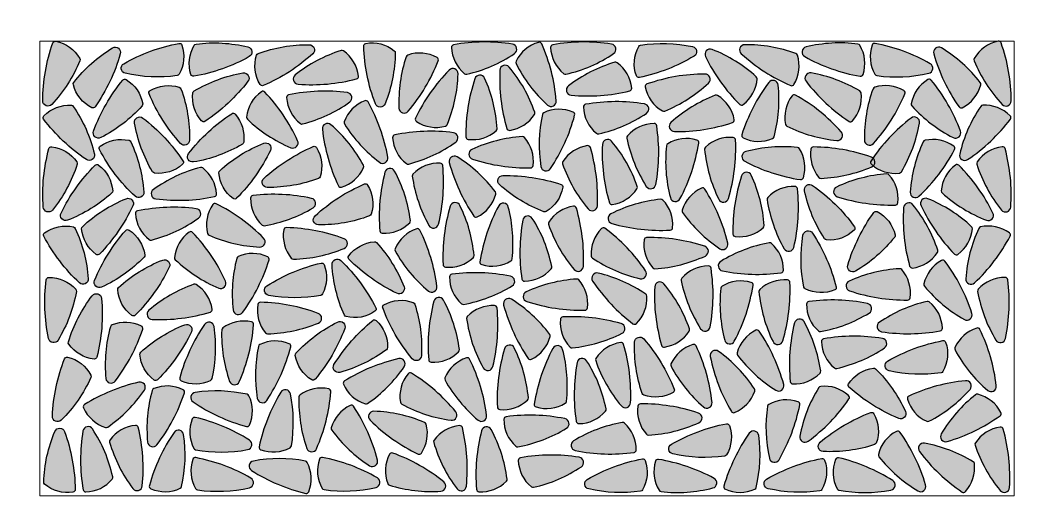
# Model space of a CAD drawing. Header units: metres. Extents: x -325 to 301, y -147 to 149.
# Drawn here: x 211.489 to 214.61, y 128.499 to 129.966 of the extents above; entities that cross this region are included whole.
import ezdxf

# ---------------------------------------------------------------- set-up
doc = ezdxf.new("R2010")
doc.units = ezdxf.units.M
doc.layers.add('02-L-Hatch', color=251, linetype='Continuous')
doc.layers.add('2-L-secció', color=1, linetype='Continuous', lineweight=0)

# ---------------------------------------------------------------- blocks, each defined once
blk = doc.blocks.new('PEÇA_KODOLÈ')
at = {"layer": '02-L-Hatch', "true_color": 0xffffff, "extrusion": (-5.04417e-08, -5.73922e-07, 1)}
h = blk.add_hatch(color=7, dxfattribs=at)
h.dxf.hatch_style = 1
edge = h.paths.add_edge_path()
edge.add_arc((-0.458, 0.215), 0.5422, 325.4122, 344.6336)
edge.add_arc((0.0571, 0.0734), 0.008, 344.6336, 426.3838)
edge.add_arc((0.0166, -0.0194), 0.1093, 426.3838, 475.345)
edge.add_arc((-0.0268, 0.0721), 0.008, 475.345, 527.2893)
edge.add_arc((0.3919, -0.0223), 0.4372, 167.2893, 188.3869)
edge.add_arc((-0.0248, -0.0837), 0.016, 188.3869, 325.4121)
blk.add_lwpolyline([(-0.0116, -0.0928, 0.084066), (0.0648, 0.0713, 0.372643), (0.0603, 0.0807, 0.216944), (-0.0302, 0.0794, 0.230613), (-0.0346, 0.0739, 0.092316), (-0.0407, -0.0861, 0.681037)], format="xyb", close=True)

msp = doc.modelspace()

# ---------------------------------------------------------------- linework, layer by layer
at = {"layer": '2-L-secció'}
msp.add_lwpolyline([(211.5491, 129.9016), (214.5491, 129.9016), (214.5491, 128.5016), (211.5491, 128.5016)], close=True, dxfattribs=at)

# ---------------------------------------------------------------- block references
for p, rotation in [((212.9154, 129.8627), 115.6091369254177), ((213.2207, 129.8627), 115.6091369254177), ((212.4301, 129.8055), 300.1139596753257), ((213.0893, 129.797), 39.29513528643172), ((213.6739, 129.7981), 240.5786378592847), ((213.7993, 129.8386), 262.3167356251867), ((213.9979, 129.8511), 275.4254570315514), ((214.1972, 129.836), 94.73987937555947), ((214.3657, 129.7945), 230.4666729867433), ((214.4967, 129.8004), 34.84416874107745), ((212.7041, 129.7766), 354.2043580929143), ((213.2717, 129.7701), 299.0926931877067), ((213.5141, 129.7569), 124.7037217303898), ((212.782, 129.7231), 170.0051932954336), ((213.0047, 129.7272), 211.784926931228), ((212.4082, 129.711), 117.1777688633495), ((212.9033, 129.6934), 196.0648882003798), ((213.993, 129.7382), 251.9631816109396), ((214.3147, 129.6875), 54.775258016283), ((213.3219, 129.679), 115.3637642205273), ((213.7783, 129.682), 177.6083503236329), ((214.1395, 129.6768), 352.6261665303005), ((212.2692, 129.6526), 59.0143409251348), ((213.5867, 129.665), 303.7213622005486), ((213.9295, 129.6557), 76.21423337833991), ((212.5636, 129.6183), 44.67859908272566), ((214.4511, 129.619), 338.3536749295953), ((212.7347, 129.5875), 117.1777688633495), ((213.1318, 129.6018), 0.5914629150824279), ((214.1922, 129.5802), 161.9102535118763), ((212.4709, 129.5525), 220.8360625747256), ((213.4185, 129.5496), 24.1380668476884), ((212.9735, 129.5534), 286.3965371497261), ((213.3203, 129.4987), 211.784926931228), ((213.5214, 129.5098), 6.403562141536471), ((213.6518, 129.5092), 17.91964515644595), ((214.017, 129.5316), 105.0133781608172), ((214.2873, 129.5121), 347.6706294123226), ((213.2268, 129.4794), 31.78492693122809), ((213.813, 129.531), 276.7699923982225), ((214.5016, 129.4764), 30.47768058762536), ((212.8731, 129.4586), 229.7037217303898), ((211.9938, 129.448), 297.1777688633495), ((212.6324, 129.4067), 200), ((212.7545, 129.429), 20.88498134152977), ((214.4089, 129.4278), 60.5546121538832), ((212.2954, 129.3931), 112.1777688633495), ((213.7252, 129.3945), 196.5097422891209), ((214.0965, 129.4383), 286.7779990573997), ((211.9427, 129.3536), 117.1777688633495), ((213.6062, 129.3503), 47.96431612117458), ((213.8477, 129.3573), 21.40787247560886), ((213.402, 129.3585), 288.4292878013861), ((214.3368, 129.3378), 239.6313417565202), ((212.1493, 129.3238), 79.0143409251348), ((212.8303, 129.3011), 197.9196451564458), ((212.9607, 129.3006), 186.4035621415363), ((213.1836, 129.2929), 31.78492693122809), ((214.2465, 129.3032), 210.8635375187234), ((212.393, 129.2818), 104.0621967114141), ((213.0636, 129.2607), 204.1380668476883), ((212.7184, 129.2234), 41.76996268311273), ((213.332, 129.2391), 68.81160578507843), ((213.5042, 129.2547), 106.3965371497261), ((214.4583, 129.2454), 347.6706294123226), ((212.0472, 129.2203), 59.0143409251348), ((213.7409, 129.2199), 293.101809995576), ((212.1878, 129.1586), 358.2299423170472), ((212.9085, 129.152), 113.101809995576), ((214.3528, 129.1293), 52.35075091273789), ((213.5858, 129.1112), 24.1380668476884), ((214.1349, 129.1471), 285.9314863978485), ((211.9794, 129.0842), 302.1777688633495), ((213.1408, 129.115), 286.3965371497261), ((213.3332, 129.1178), 248.2979340946314), ((213.4812, 129.06), 211.6836736961642), ((213.6887, 129.0713), 6.403562141536471), ((213.8191, 129.0708), 17.91964515644595), ((214.4973, 129.0761), 22.78054679394011), ((212.3134, 129.052), 104.0621967114141), ((214.0077, 129.0681), 113.101809995576), ((212.783, 129.0096), 200), ((213.0404, 129.0202), 229.7037217303898), ((214.2294, 129.0369), 295.7917081623417), ((212.9218, 128.9905), 20.88498134152977), ((213.2474, 129.0134), 108.4292878013861), ((212.157, 128.9463), 10.89994558969828), ((213.8949, 128.9429), 200.8849813415298), ((214.0547, 128.9568), 115.445176802462), ((211.7973, 128.9468), 357.0346638149162), ((212.0448, 128.9366), 180), ((213.7763, 128.9133), 49.70372173038981), ((214.4419, 128.9178), 41.16346491345327), ((213.329, 128.8732), 31.78492693122809), ((212.258, 128.8884), 0.8999455896982762), ((212.583, 128.8636), 137.2904765531044), ((212.9976, 128.8627), 197.9196451564458), ((213.128, 128.8621), 186.4035621415363), ((213.5672, 128.8671), 40.74991806563308), ((213.6722, 128.8574), 225.9863477166495), ((212.8717, 128.8259), 41.76996268311273), ((213.2309, 128.8223), 204.1380668476883), ((211.7826, 128.7912), 137.2904765531044), ((214.3212, 128.8052), 130.0560115645171), ((212.7438, 128.7971), 74.01434092513479), ((211.9259, 128.7508), 357.0346638149162), ((212.1137, 128.7795), 270.1083241186416), ((212.2849, 128.7274), 183.2530855061587), ((212.3948, 128.74), 10.89994558969828), ((213.4847, 128.7421), 105.9885411134635), ((213.9561, 128.7536), 340.939450620359), ((214.4107, 128.7337), 320.939450620359), ((213.0758, 128.7135), 113.101809995576), ((213.8298, 128.7062), 4.268452518139826), ((212.5263, 128.6815), 48.99013874630986), ((212.6551, 128.7066), 259.7551416009795), ((212.1012, 128.6811), 92.21682865404627), ((213.2877, 128.6669), 293.0218508350584), ((211.7107, 128.6124), 205.1013663751198), ((211.8298, 128.6189), 28.81874038886003), ((211.9511, 128.6043), 180), ((212.8278, 128.6181), 28.81874038886003), ((212.9301, 128.6109), 200), ((213.7211, 128.6019), 179.4048502292389), ((214.2119, 128.6025), 50.93945062035896), ((214.4968, 128.6127), 31.16346491345327), ((213.1212, 128.5909), 115.445176802462), ((214.342, 128.5975), 251.4160000141631), ((212.1054, 128.5603), 94.56019546093225), ((212.2941, 128.5714), 272.1368694935287), ((212.4951, 128.5611), 94.56019546093225), ((212.7016, 128.5632), 85.51155580819632), ((213.5316, 128.5571), 96.1362324197221), ((214.0822, 128.5567), 92.15102751435404)]:
    msp.add_blockref('PEÇA_KODOLÈ', p, dxfattribs=dict(rotation=rotation))
at = {"xscale": -1}
for p, rotation in [((211.6015, 129.8004), 325.1558312589086), ((211.7326, 129.7945), 129.5333270132428), ((211.901, 129.836), 265.2601206244266), ((212.1004, 129.8511), 84.57454296843471), ((212.299, 129.8386), 97.68326437479939), ((212.5926, 129.8019), 346.5263087290077), ((213.4705, 129.8497), 86.32594336704743), ((211.7835, 129.6875), 305.2247419837031), ((212.1052, 129.7382), 108.0368183890465), ((211.9587, 129.6768), 7.37383346968553), ((211.6472, 129.619), 21.64632507039077), ((211.906, 129.5802), 198.0897464881097), ((212.0918, 129.5946), 287.8422075455032), ((211.811, 129.5121), 12.32937058766347), ((211.5966, 129.4764), 329.5223194123607), ((212.1842, 129.5092), 119.70198090011), ((212.3292, 129.5031), 277.8422075455032), ((213.0586, 129.4459), 236.4137874193154), ((211.6893, 129.4278), 299.4453878461029), ((213.9719, 129.3744), 200.384511252342), ((212.4867, 129.3878), 277.8422075455032), ((211.7614, 129.3378), 120.3686582434659), ((214.1021, 129.279), 308.765825607359), ((211.6399, 129.2454), 12.32937058766347), ((211.7891, 129.2253), 303.0426669878475), ((212.5924, 129.2), 29.64763705294334), ((213.9379, 129.2173), 178.8861523660911), ((211.8726, 129.1495), 119.70198090011), ((212.5059, 129.1373), 191.4563863948117), ((212.3413, 129.1562), 267.8422075455031), ((211.6009, 129.0761), 337.219453206046), ((211.7034, 129.0228), 150.435022468813), ((212.6757, 129.0151), 5.096522781377439), ((212.4181, 128.9542), 124.7019809001099), ((212.5351, 128.9536), 293.70198090011), ((211.9411, 128.9505), 119.70198090011), ((213.4303, 128.8937), 186.3581212578709), ((214.2531, 128.9206), 265.4398045390678), ((211.6341, 128.8279), 323.0426669878475), ((214.1336, 128.8116), 32.82965372108563), ((213.5871, 128.6645), 265.4398045390678), ((214.0428, 128.6868), 275.4398045390677), ((211.613, 128.6066), 165.4350224688131), ((213.3281, 128.5565), 265.4398045390678), ((213.8804, 128.5574), 265.4398045390678)]:
    msp.add_blockref('PEÇA_KODOLÈ', p, dxfattribs=dict(at, rotation=rotation))

doc.saveas('drawing.dxf')
